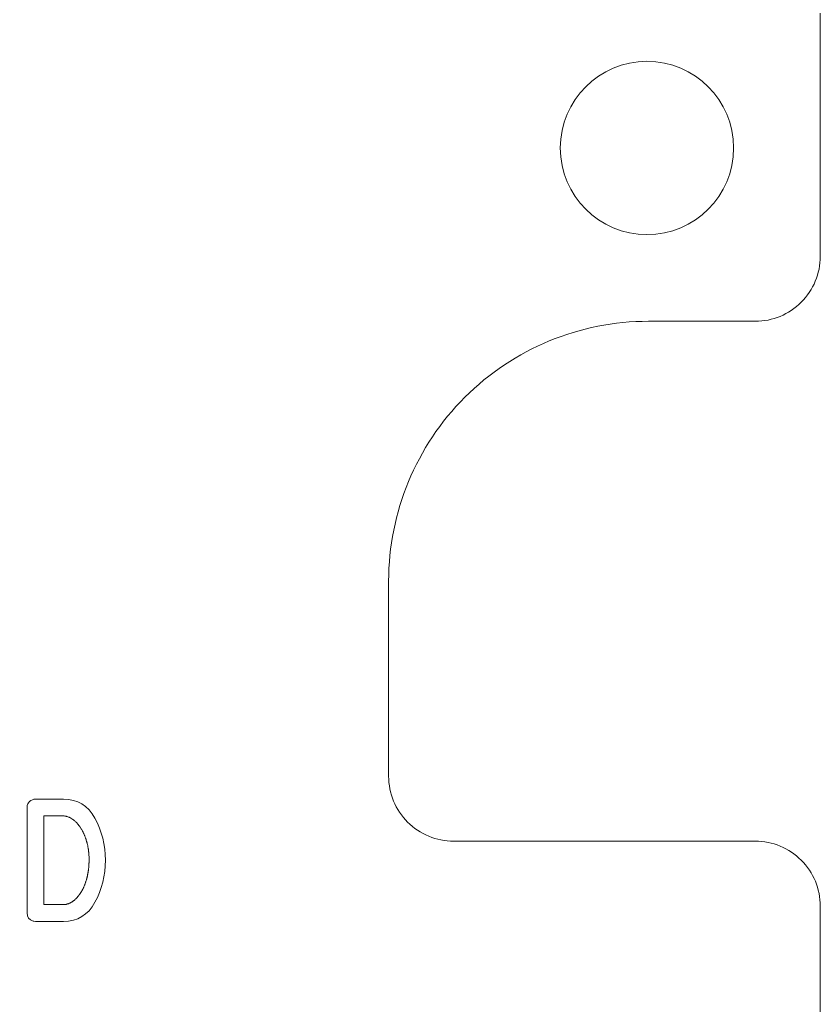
# Model space of a CAD drawing. Header units: millimetres. Extents: x -86 to 60, y -135 to 365.
# Drawn here: x 40.5 to 58.98, y 150.67 to 173.42 of the extents above; entities that cross this region are included whole.
import ezdxf

# ---------------------------------------------------------------- set-up
doc = ezdxf.new("R2010")
doc.units = ezdxf.units.MM
doc.header["$MEASUREMENT"] = 0
doc.layers.add('Cuts', color=7, linetype='Continuous', plot=False)
doc.layers.add('Engrave', color=7, linetype='Continuous')

msp = doc.modelspace()

# ---------------------------------------------------------------- linework, layer by layer
at = {"layer": 'Cuts', "color": 250, "lineweight": 9}
msp.add_ellipse((54.9748, 170.4568), major_axis=(0, 2), ratio=1, dxfattribs=at)
msp.add_open_spline([(57.4748, 154.4568), (57.8729, 154.4566), (58.2545, 154.2982), (58.5358, 154.0166), (58.5358, 154.0166), (58.8172, 153.7349), (58.975, 153.3549), (58.9748, 152.9568), (58.9748, 152.9568), (58.9748, 152.9568), (58.9748, 148.9068), (58.9748, 148.9068), (58.9748, 148.9068), (58.9745, 148.5088), (58.8162, 148.1271), (58.5345, 147.8458), (58.5345, 147.8458), (58.2528, 147.5645), (57.8729, 147.4066), (57.4748, 147.4068), (57.4748, 147.4068), (57.4748, 147.4068), (50.5123, 147.4068), (50.5123, 147.4068), (50.5123, 147.4068), (50.1147, 147.4071), (49.7333, 147.2494), (49.452, 146.9685), (49.452, 146.9685), (49.1707, 146.6875), (49.0125, 146.3044), (49.0123, 145.9068), (49.0123, 145.9068), (49.0123, 145.9068), (49.0123, 129.4193), (49.0123, 129.4193), (49.0123, 129.4193), (49.012, 129.0213), (48.8537, 128.6396), (48.572, 128.3583), (48.572, 128.3583), (48.2903, 128.077), (47.9104, 127.9191), (47.5123, 127.9193), (47.5123, 127.9193), (47.5123, 127.9193), (-74.0127, 127.9193), (-74.0127, 127.9193), (-74.0127, 127.9193), (-74.4108, 127.9196), (-74.7925, 128.078), (-75.0738, 128.3596), (-75.0738, 128.3596), (-75.3551, 128.6413), (-75.513, 129.0213), (-75.5127, 129.4193), (-75.5127, 129.4193), (-75.5127, 129.4193), (-75.5127, 160.4568), (-75.5127, 160.4568), (-75.5127, 160.4568), (-75.5117, 162.0471), (-76.1425, 163.5727), (-77.2663, 164.6979), (-77.2663, 164.6979), (-78.3901, 165.8231), (-79.9224, 166.4558), (-81.5127, 166.4568), (-81.5127, 166.4568), (-81.5127, 166.4568), (-83.9752, 166.4568), (-83.9752, 166.4568), (-83.9752, 166.4568), (-84.3733, 166.4571), (-84.755, 166.6155), (-85.0363, 166.8971), (-85.0363, 166.8971), (-85.3176, 167.1788), (-85.4755, 167.5588), (-85.4752, 167.9568), (-85.4752, 167.9568), (-85.4752, 167.9568), (-85.4752, 210.1068), (-85.4752, 210.1068), (-85.4752, 210.1068), (-85.475, 210.5049), (-85.3166, 210.8866), (-85.0349, 211.1679), (-85.0349, 211.1679), (-84.7533, 211.4492), (-84.3733, 211.6071), (-83.9752, 211.6068), (-83.9752, 211.6068), (-83.9752, 211.6068), (-81.5127, 211.6068), (-81.5127, 211.6068), (-81.5127, 211.6068), (-79.9224, 211.6058), (-78.3969, 212.2366), (-77.2716, 213.3604), (-77.2716, 213.3604), (-76.1464, 214.4842), (-75.5137, 216.0166), (-75.5127, 217.6068), (-75.5127, 217.6068), (-75.5127, 217.6068), (-75.5127, 248.6443), (-75.5127, 248.6443), (-75.5127, 248.6443), (-75.5125, 249.0424), (-75.3541, 249.4241), (-75.0724, 249.7054), (-75.0724, 249.7054), (-74.7908, 249.9867), (-74.4108, 250.1446), (-74.0127, 250.1443), (-74.0127, 250.1443), (-74.0127, 250.1443), (47.5123, 250.1443), (47.5123, 250.1443), (47.5123, 250.1443), (47.9104, 250.1441), (48.292, 249.9857), (48.5733, 249.7041), (48.5733, 249.7041), (48.8547, 249.4224), (49.0125, 249.0424), (49.0123, 248.6443), (49.0123, 248.6443), (49.0123, 248.6443), (49.0123, 217.6068), (49.0123, 217.6068), (49.0123, 217.6068), (49.0113, 216.0166), (49.6421, 214.491), (50.7659, 213.3658), (50.7659, 213.3658), (51.8897, 212.2406), (53.422, 211.6079), (55.0123, 211.6068), (55.0123, 211.6068), (55.0123, 211.6068), (57.4748, 211.6068), (57.4748, 211.6068), (57.4748, 211.6068), (57.8729, 211.6066), (58.2545, 211.4482), (58.5358, 211.1666), (58.5358, 211.1666), (58.8172, 210.8849), (58.975, 210.5049), (58.9748, 210.1068), (58.9748, 210.1068), (58.9748, 210.1068), (58.9748, 167.9568), (58.9748, 167.9568), (58.9748, 167.9568), (58.9745, 167.5588), (58.8162, 167.1771), (58.5345, 166.8958), (58.5345, 166.8958), (58.2528, 166.6145), (57.8729, 166.4566), (57.4748, 166.4568), (57.4748, 166.4568), (57.4748, 166.4568), (55.0123, 166.4568), (55.0123, 166.4568), (55.0123, 166.4568), (53.422, 166.4579), (51.8964, 165.8271), (50.7712, 164.7033), (50.7712, 164.7033), (49.646, 163.5795), (49.0133, 162.0471), (49.0123, 160.4568), (49.0123, 160.4568), (49.0123, 160.4568), (49.0123, 155.9568), (49.0123, 155.9568), (49.0123, 155.9568), (49.012, 155.5593), (49.1697, 155.1779), (49.4507, 154.8966), (49.4507, 154.8966), (49.7316, 154.6153), (50.1147, 154.4571), (50.5123, 154.4568), (50.5123, 154.4568), (50.5123, 154.4568), (57.4748, 154.4568), (57.4748, 154.4568)], degree=3, knots=[0, 0, 0, 0, 0.0204082, 0.0204082, 0.0204082, 0.0204082, 0.0408163, 0.0408163, 0.0408163, 0.0408163, 0.0612245, 0.0612245, 0.0612245, 0.0612245, 0.0816327, 0.0816327, 0.0816327, 0.0816327, 0.1020408, 0.1020408, 0.1020408, 0.1020408, 0.122449, 0.122449, 0.122449, 0.122449, 0.1428571, 0.1428571, 0.1428571, 0.1428571, 0.1632653, 0.1632653, 0.1632653, 0.1632653, 0.1836735, 0.1836735, 0.1836735, 0.1836735, 0.2040816, 0.2040816, 0.2040816, 0.2040816, 0.2244898, 0.2244898, 0.2244898, 0.2244898, 0.244898, 0.244898, 0.244898, 0.244898, 0.2653061, 0.2653061, 0.2653061, 0.2653061, 0.2857143, 0.2857143, 0.2857143, 0.2857143, 0.3061224, 0.3061224, 0.3061224, 0.3061224, 0.3265306, 0.3265306, 0.3265306, 0.3265306, 0.3469388, 0.3469388, 0.3469388, 0.3469388, 0.3673469, 0.3673469, 0.3673469, 0.3673469, 0.3877551, 0.3877551, 0.3877551, 0.3877551, 0.4081633, 0.4081633, 0.4081633, 0.4081633, 0.4285714, 0.4285714, 0.4285714, 0.4285714, 0.4489796, 0.4489796, 0.4489796, 0.4489796, 0.4693878, 0.4693878, 0.4693878, 0.4693878, 0.4897959, 0.4897959, 0.4897959, 0.4897959, 0.5102041, 0.5102041, 0.5102041, 0.5102041, 0.5306122, 0.5306122, 0.5306122, 0.5306122, 0.5510204, 0.5510204, 0.5510204, 0.5510204, 0.5714286, 0.5714286, 0.5714286, 0.5714286, 0.5918367, 0.5918367, 0.5918367, 0.5918367, 0.6122449, 0.6122449, 0.6122449, 0.6122449, 0.6326531, 0.6326531, 0.6326531, 0.6326531, 0.6530612, 0.6530612, 0.6530612, 0.6530612, 0.6734694, 0.6734694, 0.6734694, 0.6734694, 0.6938776, 0.6938776, 0.6938776, 0.6938776, 0.7142857, 0.7142857, 0.7142857, 0.7142857, 0.7346939, 0.7346939, 0.7346939, 0.7346939, 0.755102, 0.755102, 0.755102, 0.755102, 0.7755102, 0.7755102, 0.7755102, 0.7755102, 0.7959184, 0.7959184, 0.7959184, 0.7959184, 0.8163265, 0.8163265, 0.8163265, 0.8163265, 0.8367347, 0.8367347, 0.8367347, 0.8367347, 0.8571429, 0.8571429, 0.8571429, 0.8571429, 0.877551, 0.877551, 0.877551, 0.877551, 0.8979592, 0.8979592, 0.8979592, 0.8979592, 0.9183673, 0.9183673, 0.9183673, 0.9183673, 0.9387755, 0.9387755, 0.9387755, 0.9387755, 0.9591837, 0.9591837, 0.9591837, 0.9591837, 1, 1, 1, 1], dxfattribs=at)
at = {"layer": 'Engrave', "color": 240, "lineweight": 9}
for points, knots in [([(40.8596, 155.4262), (40.8596, 155.4262), (41.5087, 155.4262), (41.5087, 155.4262), (41.5087, 155.4262), (41.8313, 155.4262), (42.0726, 155.2794), (42.2335, 154.9855), (42.2335, 154.9855), (42.3944, 154.6915), (42.4748, 154.3679), (42.4748, 154.0151), (42.4748, 154.0151), (42.4748, 153.6623), (42.3939, 153.3392), (42.233, 153.0452), (42.233, 153.0452), (42.0717, 152.7512), (41.8304, 152.604), (41.5087, 152.604), (41.5087, 152.604), (41.5087, 152.604), (40.8596, 152.604), (40.8596, 152.604), (40.8596, 152.604), (40.8596, 152.604), (40.8624, 152.604), (40.8624, 152.604), (40.8624, 152.604), (40.8624, 152.604), (40.8596, 152.604), (40.8596, 152.604), (40.8596, 152.604), (40.8294, 152.6087), (40.813, 152.6115), (40.8102, 152.6125), (40.8102, 152.6125), (40.7147, 152.635), (40.6672, 152.6976), (40.6681, 152.7997), (40.6681, 152.7997), (40.6681, 152.7997), (40.6667, 152.7997), (40.6667, 152.7997), (40.6667, 152.7997), (40.6667, 152.7997), (40.6681, 155.2333), (40.6681, 155.2333), (40.6681, 155.2333), (40.6672, 155.2362), (40.6667, 155.2399), (40.6667, 155.2442), (40.6667, 155.2442), (40.6695, 155.295), (40.6893, 155.3378), (40.7264, 155.373), (40.7264, 155.373), (40.7641, 155.4083), (40.8088, 155.4262), (40.861, 155.4262), (40.861, 155.4262), (40.861, 155.4262), (40.8596, 155.4262), (40.8596, 155.4262)], [0, 0, 0, 0, 0.0588235, 0.0588235, 0.0588235, 0.0588235, 0.1176471, 0.1176471, 0.1176471, 0.1176471, 0.1764706, 0.1764706, 0.1764706, 0.1764706, 0.2352941, 0.2352941, 0.2352941, 0.2352941, 0.2941176, 0.2941176, 0.2941176, 0.2941176, 0.3529412, 0.3529412, 0.3529412, 0.3529412, 0.4117647, 0.4117647, 0.4117647, 0.4117647, 0.4705882, 0.4705882, 0.4705882, 0.4705882, 0.5294118, 0.5294118, 0.5294118, 0.5294118, 0.5882353, 0.5882353, 0.5882353, 0.5882353, 0.6470588, 0.6470588, 0.6470588, 0.6470588, 0.7058824, 0.7058824, 0.7058824, 0.7058824, 0.7647059, 0.7647059, 0.7647059, 0.7647059, 0.8235294, 0.8235294, 0.8235294, 0.8235294, 0.8823529, 0.8823529, 0.8823529, 0.8823529, 1, 1, 1, 1]), ([(41.5087, 152.9925), (41.5105, 152.9925), (41.5124, 152.9925), (41.5143, 152.9925), (41.5143, 152.9925), (41.5162, 152.9925), (41.5185, 152.9925), (41.5209, 152.9925), (41.5209, 152.9925), (41.5228, 152.9925), (41.5246, 152.993), (41.5261, 152.9935), (41.5261, 152.9935), (41.5275, 152.9939), (41.5294, 152.9939), (41.5322, 152.9939), (41.5322, 152.9939), (41.5341, 152.9939), (41.5359, 152.9944), (41.5383, 152.9949), (41.5383, 152.9949), (41.5406, 152.9953), (41.543, 152.9953), (41.5458, 152.9953), (41.5458, 152.9953), (41.5477, 152.9953), (41.5496, 152.9958), (41.5515, 152.9958), (41.5515, 152.9958), (41.5533, 152.9963), (41.5557, 152.9968), (41.5585, 152.9968), (41.5585, 152.9968), (41.5599, 152.9968), (41.5618, 152.9968), (41.5637, 152.9972), (41.5637, 152.9972), (41.5656, 152.9977), (41.5679, 152.9982), (41.5707, 152.9982), (41.5707, 152.9982), (41.5745, 153), (41.5783, 153.001), (41.5816, 153.001), (41.5816, 153.001), (41.5834, 153.001), (41.5853, 153.0015), (41.5872, 153.0029), (41.5872, 153.0029), (41.5891, 153.0043), (41.5914, 153.0057), (41.5943, 153.0062), (41.5943, 153.0062), (41.5961, 153.0062), (41.598, 153.0066), (41.6004, 153.0071), (41.6004, 153.0071), (41.6027, 153.0076), (41.6051, 153.008), (41.6079, 153.009), (41.6079, 153.009), (41.6098, 153.009), (41.6117, 153.0095), (41.6135, 153.0104), (41.6135, 153.0104), (41.6154, 153.0113), (41.6173, 153.0123), (41.6201, 153.0132), (41.6201, 153.0132), (41.6258, 153.0151), (41.63, 153.017), (41.6328, 153.0189), (41.6328, 153.0189), (41.6493, 153.0245), (41.654, 153.0259), (41.6465, 153.0245), (41.6465, 153.0245), (41.6484, 153.0245), (41.6502, 153.025), (41.6521, 153.0264), (41.6521, 153.0264), (41.654, 153.0278), (41.6564, 153.0287), (41.6587, 153.0297), (41.6587, 153.0297), (41.6672, 153.0353), (41.6709, 153.0377), (41.67, 153.0367), (41.67, 153.0367), (41.6789, 153.0414), (41.6836, 153.0438), (41.6836, 153.0438), (41.6836, 153.0438), (41.6855, 153.0447), (41.6874, 153.0457), (41.6893, 153.0471), (41.6893, 153.0471), (41.6912, 153.0485), (41.6935, 153.0499), (41.6963, 153.0518), (41.6963, 153.0518), (41.7043, 153.0574), (41.7086, 153.0603), (41.7086, 153.0603), (41.7086, 153.0603), (41.7104, 153.0612), (41.7123, 153.0621), (41.7147, 153.0635), (41.7147, 153.0635), (41.717, 153.065), (41.7194, 153.0664), (41.7222, 153.0683), (41.7222, 153.0683), (41.7241, 153.0692), (41.726, 153.0706), (41.7278, 153.0725), (41.7278, 153.0725), (41.7297, 153.0744), (41.7321, 153.0762), (41.7349, 153.0781), (41.7349, 153.0781), (41.7363, 153.0791), (41.7382, 153.08), (41.7401, 153.0814), (41.7401, 153.0814), (41.742, 153.0828), (41.7443, 153.0847), (41.7471, 153.0861), (41.7471, 153.0861), (41.749, 153.088), (41.7537, 153.0918), (41.7608, 153.0974), (41.7608, 153.0974), (41.7683, 153.1049), (41.7721, 153.1082), (41.7721, 153.1082), (41.7721, 153.1082), (41.7739, 153.1101), (41.7754, 153.112), (41.7772, 153.1139), (41.7772, 153.1139), (41.7791, 153.1158), (41.7815, 153.1181), (41.7843, 153.1209), (41.7843, 153.1209), (41.7862, 153.1228), (41.7881, 153.1242), (41.7899, 153.1261), (41.7899, 153.1261), (41.7918, 153.128), (41.7937, 153.1303), (41.7965, 153.1332), (41.7965, 153.1332), (41.7993, 153.135), (41.8036, 153.1388), (41.8092, 153.144), (41.8092, 153.144), (41.8111, 153.1459), (41.813, 153.1477), (41.8144, 153.1496), (41.8144, 153.1496), (41.8163, 153.1515), (41.8186, 153.1539), (41.8215, 153.1567), (41.8215, 153.1567), (41.8233, 153.1586), (41.8252, 153.1604), (41.8271, 153.1628), (41.8271, 153.1628), (41.829, 153.1651), (41.8313, 153.1675), (41.8337, 153.1703), (41.8337, 153.1703), (41.845, 153.1849), (41.8487, 153.1896), (41.845, 153.184), (41.845, 153.184), (41.8516, 153.1905), (41.8553, 153.1957), (41.8572, 153.1995), (41.8572, 153.1995), (41.8657, 153.2103), (41.8694, 153.2155), (41.8685, 153.2145), (41.8685, 153.2145), (41.8704, 153.2174), (41.8722, 153.2197), (41.8737, 153.2221), (41.8737, 153.2221), (41.8755, 153.2244), (41.8779, 153.2268), (41.8807, 153.2296), (41.8807, 153.2296), (41.8826, 153.2324), (41.884, 153.2352), (41.8854, 153.2381), (41.8854, 153.2381), (41.8868, 153.2409), (41.8892, 153.2432), (41.8915, 153.2461), (41.8915, 153.2461), (41.8925, 153.2489), (41.8944, 153.2517), (41.8967, 153.255), (41.8967, 153.255), (41.8991, 153.2583), (41.9009, 153.2611), (41.9028, 153.2639), (41.9028, 153.2639), (41.9085, 153.2715), (41.9118, 153.2771), (41.9136, 153.2809), (41.9136, 153.2809), (41.9155, 153.2832), (41.9174, 153.2865), (41.9188, 153.2898), (41.9188, 153.2898), (41.9202, 153.2926), (41.9221, 153.2959), (41.9249, 153.2987), (41.9249, 153.2987), (41.9268, 153.3011), (41.9282, 153.3044), (41.9296, 153.3077), (41.9296, 153.3077), (41.931, 153.3105), (41.9329, 153.3138), (41.9357, 153.3166), (41.9357, 153.3166), (41.9376, 153.3208), (41.9405, 153.327), (41.9442, 153.3345), (41.9442, 153.3345), (41.9461, 153.3373), (41.9475, 153.3401), (41.9489, 153.3439), (41.9489, 153.3439), (41.9503, 153.3476), (41.9522, 153.3514), (41.955, 153.3552), (41.955, 153.3552), (41.9569, 153.358), (41.9588, 153.3608), (41.9602, 153.3641), (41.9602, 153.3641), (41.9611, 153.3674), (41.9635, 153.3707), (41.9663, 153.3745), (41.9663, 153.3745), (41.9673, 153.3773), (41.9682, 153.3801), (41.9696, 153.3839), (41.9696, 153.3839), (41.971, 153.3876), (41.9724, 153.3914), (41.9743, 153.3952), (41.9743, 153.3952), (41.9771, 153.3994), (41.9804, 153.4064), (41.9842, 153.4159), (41.9842, 153.4159), (41.9931, 153.4384), (41.9964, 153.446), (41.9936, 153.4375), (41.9936, 153.4375), (41.9945, 153.4403), (41.996, 153.4441), (41.9974, 153.4478), (41.9974, 153.4478), (41.9988, 153.4521), (42.0002, 153.4563), (42.0021, 153.4596), (42.0021, 153.4596), (42.003, 153.4634), (42.004, 153.4671), (42.0054, 153.4709), (42.0054, 153.4709), (42.0068, 153.4746), (42.0087, 153.4784), (42.0101, 153.4831), (42.0101, 153.4831), (42.0129, 153.4916), (42.0152, 153.4986), (42.0171, 153.5052), (42.0171, 153.5052), (42.0181, 153.509), (42.019, 153.5127), (42.0204, 153.5165), (42.0204, 153.5165), (42.0218, 153.5198), (42.0237, 153.524), (42.0256, 153.5287), (42.0256, 153.5287), (42.0218, 153.5193), (42.0242, 153.5273), (42.0322, 153.5523), (42.0322, 153.5523), (42.0341, 153.5565), (42.0369, 153.5645), (42.0406, 153.5753), (42.0406, 153.5753), (42.0406, 153.5791), (42.0411, 153.5833), (42.0425, 153.5871), (42.0425, 153.5871), (42.0439, 153.5913), (42.0453, 153.5955), (42.0463, 153.6002), (42.0463, 153.6002), (42.0472, 153.604), (42.0482, 153.6078), (42.0491, 153.612), (42.0491, 153.612), (42.0496, 153.6162), (42.051, 153.6205), (42.0529, 153.6252), (42.0529, 153.6252), (42.0529, 153.628), (42.0538, 153.6313), (42.0552, 153.6355), (42.0552, 153.6355), (42.0566, 153.6397), (42.0576, 153.644), (42.0585, 153.6487), (42.0585, 153.6487), (42.0595, 153.6548), (42.0609, 153.6637), (42.0627, 153.6746), (42.0627, 153.6746), (42.0627, 153.6783), (42.0632, 153.6821), (42.0646, 153.6863), (42.0646, 153.6863), (42.066, 153.6905), (42.0675, 153.6948), (42.0679, 153.6995), (42.0679, 153.6995), (42.0679, 153.7032), (42.0684, 153.707), (42.0693, 153.7112), (42.0693, 153.7112), (42.0703, 153.7155), (42.0712, 153.7197), (42.0722, 153.7244), (42.0722, 153.7244), (42.0731, 153.731), (42.0745, 153.7395), (42.0764, 153.7508), (42.0764, 153.7508), (42.0764, 153.754), (42.0773, 153.7583), (42.0787, 153.763), (42.0787, 153.763), (42.0797, 153.7677), (42.0811, 153.7719), (42.082, 153.7766), (42.082, 153.7766), (42.082, 153.7832), (42.083, 153.7917), (42.0849, 153.803), (42.0849, 153.803), (42.0849, 153.8067), (42.0849, 153.8105), (42.0853, 153.8147), (42.0853, 153.8147), (42.0858, 153.819), (42.0867, 153.8237), (42.0877, 153.8288), (42.0877, 153.8288), (42.0891, 153.8401), (42.09, 153.8486), (42.09, 153.8552), (42.09, 153.8552), (42.091, 153.8618), (42.0914, 153.8702), (42.0914, 153.8815), (42.0914, 153.8815), (42.0924, 153.8881), (42.0929, 153.897), (42.0929, 153.9088), (42.0929, 153.9088), (42.0938, 153.9154), (42.0943, 153.9243), (42.0943, 153.9351), (42.0943, 153.9351), (42.0943, 153.9398), (42.0947, 153.9441), (42.0952, 153.9483), (42.0952, 153.9483), (42.0957, 153.9525), (42.0961, 153.9572), (42.0971, 153.9629), (42.0971, 153.9629), (42.0971, 153.9667), (42.0976, 153.9704), (42.098, 153.9746), (42.098, 153.9746), (42.098, 153.9784), (42.0985, 153.9836), (42.0985, 153.9888), (42.0985, 153.9888), (42.0985, 153.9925), (42.0985, 153.9968), (42.0985, 154.0015), (42.0985, 154.0015), (42.0985, 154.0057), (42.0985, 154.0104), (42.0985, 154.0151), (42.0985, 154.0151), (42.0985, 154.0198), (42.0985, 154.024), (42.0985, 154.0283), (42.0985, 154.0283), (42.0985, 154.0325), (42.0985, 154.0367), (42.0985, 154.0414), (42.0985, 154.0414), (42.0985, 154.0457), (42.098, 154.0504), (42.098, 154.0541), (42.098, 154.0541), (42.0976, 154.0584), (42.0971, 154.0635), (42.0971, 154.0687), (42.0971, 154.0687), (42.0971, 154.0725), (42.0971, 154.0767), (42.0971, 154.0814), (42.0971, 154.0814), (42.0971, 154.0857), (42.0971, 154.0904), (42.0971, 154.0951), (42.0971, 154.0951), (42.0971, 154.1007), (42.0961, 154.1096), (42.0943, 154.1228), (42.0943, 154.1228), (42.0943, 154.1336), (42.0938, 154.1421), (42.0929, 154.1473), (42.0929, 154.1473), (42.0929, 154.1539), (42.0919, 154.1633), (42.09, 154.1764), (42.09, 154.1764), (42.09, 154.1873), (42.0896, 154.1957), (42.0886, 154.2014), (42.0886, 154.2014), (42.0886, 154.2075), (42.0881, 154.2164), (42.0863, 154.2272), (42.0863, 154.2272), (42.0853, 154.231), (42.0844, 154.2352), (42.0839, 154.2399), (42.0839, 154.2399), (42.0834, 154.2442), (42.0834, 154.2489), (42.0834, 154.2536), (42.0834, 154.2536), (42.0816, 154.2644), (42.0797, 154.2733), (42.0778, 154.2799), (42.0778, 154.2799), (42.0769, 154.2832), (42.0759, 154.2874), (42.075, 154.2912), (42.075, 154.2912), (42.074, 154.2954), (42.0736, 154.2997), (42.0736, 154.3044), (42.0736, 154.3044), (42.0726, 154.311), (42.0712, 154.3194), (42.0693, 154.3307), (42.0693, 154.3307), (42.0684, 154.3373), (42.0675, 154.3458), (42.0656, 154.3571), (42.0656, 154.3571), (42.0618, 154.3679), (42.0595, 154.3763), (42.0585, 154.3815), (42.0585, 154.3815), (42.0566, 154.3928), (42.0552, 154.4003), (42.0543, 154.405), (42.0543, 154.405), (42.0524, 154.4088), (42.051, 154.4126), (42.05, 154.4168), (42.05, 154.4168), (42.0491, 154.421), (42.0486, 154.4253), (42.0477, 154.43), (42.0477, 154.43), (42.0468, 154.4337), (42.0453, 154.4375), (42.0435, 154.4417), (42.0435, 154.4417), (42.0416, 154.446), (42.0406, 154.4502), (42.0406, 154.4549), (42.0406, 154.4549), (42.0322, 154.4794), (42.0298, 154.4873), (42.0336, 154.4779), (42.0336, 154.4779), (42.0317, 154.4845), (42.0298, 154.4925), (42.027, 154.5015), (42.027, 154.5015), (42.0251, 154.5043), (42.0232, 154.5076), (42.0218, 154.5118), (42.0218, 154.5118), (42.0204, 154.516), (42.0195, 154.5198), (42.0185, 154.5236), (42.0185, 154.5236), (42.0176, 154.5264), (42.0148, 154.5344), (42.0101, 154.5471), (42.0101, 154.5471), (42.0068, 154.556), (42.004, 154.5635), (42.0021, 154.5692), (42.0021, 154.5692), (42.0002, 154.572), (41.9988, 154.5753), (41.9974, 154.5795), (41.9974, 154.5795), (41.996, 154.5838), (41.9945, 154.5875), (41.9936, 154.5913), (41.9936, 154.5913), (41.9917, 154.5937), (41.9898, 154.5969), (41.9884, 154.6007), (41.9884, 154.6007), (41.9865, 154.6045), (41.9851, 154.6082), (41.9842, 154.612), (41.9842, 154.612), (41.9804, 154.6209), (41.9771, 154.628), (41.9743, 154.6327), (41.9743, 154.6327), (41.9706, 154.6416), (41.9682, 154.6482), (41.9663, 154.652), (41.9663, 154.652), (41.9626, 154.6609), (41.9593, 154.668), (41.9564, 154.6722), (41.9564, 154.6722), (41.9546, 154.675), (41.9527, 154.6783), (41.9513, 154.6816), (41.9513, 154.6816), (41.9494, 154.6844), (41.948, 154.6877), (41.947, 154.6905), (41.947, 154.6905), (41.9414, 154.6995), (41.9376, 154.7061), (41.9357, 154.7098), (41.9357, 154.7098), (41.9278, 154.7225), (41.924, 154.7286), (41.9249, 154.7277), (41.9249, 154.7277), (41.9221, 154.7305), (41.9202, 154.7333), (41.9188, 154.7366), (41.9188, 154.7366), (41.9174, 154.7399), (41.9155, 154.7428), (41.9136, 154.7456), (41.9136, 154.7456), (41.9118, 154.7493), (41.9085, 154.7545), (41.9028, 154.762), (41.9028, 154.762), (41.9009, 154.7649), (41.8991, 154.7677), (41.8972, 154.77), (41.8972, 154.77), (41.8953, 154.7729), (41.8939, 154.7757), (41.8929, 154.7785), (41.8929, 154.7785), (41.8887, 154.787), (41.8807, 154.7973), (41.8699, 154.81), (41.8699, 154.81), (41.868, 154.8119), (41.8605, 154.8222), (41.8478, 154.8406), (41.8478, 154.8406), (41.8365, 154.8533), (41.8285, 154.8627), (41.8229, 154.8683), (41.8229, 154.8683), (41.8172, 154.8745), (41.8092, 154.8834), (41.7979, 154.8942), (41.7979, 154.8942), (41.7909, 154.9027), (41.7829, 154.9102), (41.7744, 154.9177), (41.7744, 154.9177), (41.7683, 154.9224), (41.7594, 154.929), (41.7485, 154.9384), (41.7485, 154.9384), (41.7391, 154.946), (41.7307, 154.9525), (41.7222, 154.9591), (41.7222, 154.9591), (41.701, 154.9728), (41.6926, 154.9789), (41.6963, 154.977), (41.6963, 154.977), (41.6775, 154.9878), (41.6695, 154.993), (41.6714, 154.9921), (41.6714, 154.9921), (41.6714, 154.9921), (41.6629, 154.9963), (41.6465, 155.0048), (41.6465, 155.0048), (41.6427, 155.0062), (41.6342, 155.0095), (41.6201, 155.0142), (41.6201, 155.0142), (41.6084, 155.0189), (41.5994, 155.0222), (41.5943, 155.024), (41.5943, 155.024), (41.5896, 155.0245), (41.5853, 155.0259), (41.5816, 155.0273), (41.5816, 155.0273), (41.5783, 155.0287), (41.5745, 155.0302), (41.5707, 155.032), (41.5707, 155.032), (41.5543, 155.0349), (41.5458, 155.0363), (41.5458, 155.0363), (41.5458, 155.0363), (41.5402, 155.0372), (41.5322, 155.0377), (41.5209, 155.0377), (41.5209, 155.0377), (41.5185, 155.0377), (41.5162, 155.0377), (41.5143, 155.0377), (41.5143, 155.0377), (41.5124, 155.0377), (41.5105, 155.0377), (41.5087, 155.0377), (41.5087, 155.0377), (41.5087, 155.0377), (41.0538, 155.0377), (41.0538, 155.0377), (41.0538, 155.0377), (41.0538, 155.0377), (41.0538, 152.9925), (41.0538, 152.9925), (41.0538, 152.9925), (41.0538, 152.9925), (41.0538, 152.9925), (41.0538, 152.9925), (41.0538, 152.9925), (41.0538, 152.9925), (41.5087, 152.9925), (41.5087, 152.9925)], [0, 0, 0, 0, 0.005848, 0.005848, 0.005848, 0.005848, 0.0116959, 0.0116959, 0.0116959, 0.0116959, 0.0175439, 0.0175439, 0.0175439, 0.0175439, 0.0233918, 0.0233918, 0.0233918, 0.0233918, 0.0292398, 0.0292398, 0.0292398, 0.0292398, 0.0350877, 0.0350877, 0.0350877, 0.0350877, 0.0409357, 0.0409357, 0.0409357, 0.0409357, 0.0467836, 0.0467836, 0.0467836, 0.0467836, 0.0526316, 0.0526316, 0.0526316, 0.0526316, 0.0584795, 0.0584795, 0.0584795, 0.0584795, 0.0643275, 0.0643275, 0.0643275, 0.0643275, 0.0701754, 0.0701754, 0.0701754, 0.0701754, 0.0760234, 0.0760234, 0.0760234, 0.0760234, 0.0818713, 0.0818713, 0.0818713, 0.0818713, 0.0877193, 0.0877193, 0.0877193, 0.0877193, 0.0935673, 0.0935673, 0.0935673, 0.0935673, 0.0994152, 0.0994152, 0.0994152, 0.0994152, 0.1052632, 0.1052632, 0.1052632, 0.1052632, 0.1111111, 0.1111111, 0.1111111, 0.1111111, 0.1169591, 0.1169591, 0.1169591, 0.1169591, 0.122807, 0.122807, 0.122807, 0.122807, 0.128655, 0.128655, 0.128655, 0.128655, 0.1345029, 0.1345029, 0.1345029, 0.1345029, 0.1403509, 0.1403509, 0.1403509, 0.1403509, 0.1461988, 0.1461988, 0.1461988, 0.1461988, 0.1520468, 0.1520468, 0.1520468, 0.1520468, 0.1578947, 0.1578947, 0.1578947, 0.1578947, 0.1637427, 0.1637427, 0.1637427, 0.1637427, 0.1695906, 0.1695906, 0.1695906, 0.1695906, 0.1754386, 0.1754386, 0.1754386, 0.1754386, 0.1812865, 0.1812865, 0.1812865, 0.1812865, 0.1871345, 0.1871345, 0.1871345, 0.1871345, 0.1929825, 0.1929825, 0.1929825, 0.1929825, 0.1988304, 0.1988304, 0.1988304, 0.1988304, 0.2046784, 0.2046784, 0.2046784, 0.2046784, 0.2105263, 0.2105263, 0.2105263, 0.2105263, 0.2163743, 0.2163743, 0.2163743, 0.2163743, 0.2222222, 0.2222222, 0.2222222, 0.2222222, 0.2280702, 0.2280702, 0.2280702, 0.2280702, 0.2339181, 0.2339181, 0.2339181, 0.2339181, 0.2397661, 0.2397661, 0.2397661, 0.2397661, 0.245614, 0.245614, 0.245614, 0.245614, 0.251462, 0.251462, 0.251462, 0.251462, 0.2573099, 0.2573099, 0.2573099, 0.2573099, 0.2631579, 0.2631579, 0.2631579, 0.2631579, 0.2690058, 0.2690058, 0.2690058, 0.2690058, 0.2748538, 0.2748538, 0.2748538, 0.2748538, 0.2807018, 0.2807018, 0.2807018, 0.2807018, 0.2865497, 0.2865497, 0.2865497, 0.2865497, 0.2923977, 0.2923977, 0.2923977, 0.2923977, 0.2982456, 0.2982456, 0.2982456, 0.2982456, 0.3040936, 0.3040936, 0.3040936, 0.3040936, 0.3099415, 0.3099415, 0.3099415, 0.3099415, 0.3157895, 0.3157895, 0.3157895, 0.3157895, 0.3216374, 0.3216374, 0.3216374, 0.3216374, 0.3274854, 0.3274854, 0.3274854, 0.3274854, 0.3333333, 0.3333333, 0.3333333, 0.3333333, 0.3391813, 0.3391813, 0.3391813, 0.3391813, 0.3450292, 0.3450292, 0.3450292, 0.3450292, 0.3508772, 0.3508772, 0.3508772, 0.3508772, 0.3567251, 0.3567251, 0.3567251, 0.3567251, 0.3625731, 0.3625731, 0.3625731, 0.3625731, 0.3684211, 0.3684211, 0.3684211, 0.3684211, 0.374269, 0.374269, 0.374269, 0.374269, 0.380117, 0.380117, 0.380117, 0.380117, 0.3859649, 0.3859649, 0.3859649, 0.3859649, 0.3918129, 0.3918129, 0.3918129, 0.3918129, 0.3976608, 0.3976608, 0.3976608, 0.3976608, 0.4035088, 0.4035088, 0.4035088, 0.4035088, 0.4093567, 0.4093567, 0.4093567, 0.4093567, 0.4152047, 0.4152047, 0.4152047, 0.4152047, 0.4210526, 0.4210526, 0.4210526, 0.4210526, 0.4269006, 0.4269006, 0.4269006, 0.4269006, 0.4327485, 0.4327485, 0.4327485, 0.4327485, 0.4385965, 0.4385965, 0.4385965, 0.4385965, 0.4444444, 0.4444444, 0.4444444, 0.4444444, 0.4502924, 0.4502924, 0.4502924, 0.4502924, 0.4561404, 0.4561404, 0.4561404, 0.4561404, 0.4619883, 0.4619883, 0.4619883, 0.4619883, 0.4678363, 0.4678363, 0.4678363, 0.4678363, 0.4736842, 0.4736842, 0.4736842, 0.4736842, 0.4795322, 0.4795322, 0.4795322, 0.4795322, 0.4853801, 0.4853801, 0.4853801, 0.4853801, 0.4912281, 0.4912281, 0.4912281, 0.4912281, 0.497076, 0.497076, 0.497076, 0.497076, 0.502924, 0.502924, 0.502924, 0.502924, 0.5087719, 0.5087719, 0.5087719, 0.5087719, 0.5146199, 0.5146199, 0.5146199, 0.5146199, 0.5204678, 0.5204678, 0.5204678, 0.5204678, 0.5263158, 0.5263158, 0.5263158, 0.5263158, 0.5321637, 0.5321637, 0.5321637, 0.5321637, 0.5380117, 0.5380117, 0.5380117, 0.5380117, 0.5438596, 0.5438596, 0.5438596, 0.5438596, 0.5497076, 0.5497076, 0.5497076, 0.5497076, 0.5555556, 0.5555556, 0.5555556, 0.5555556, 0.5614035, 0.5614035, 0.5614035, 0.5614035, 0.5672515, 0.5672515, 0.5672515, 0.5672515, 0.5730994, 0.5730994, 0.5730994, 0.5730994, 0.5789474, 0.5789474, 0.5789474, 0.5789474, 0.5847953, 0.5847953, 0.5847953, 0.5847953, 0.5906433, 0.5906433, 0.5906433, 0.5906433, 0.5964912, 0.5964912, 0.5964912, 0.5964912, 0.6023392, 0.6023392, 0.6023392, 0.6023392, 0.6081871, 0.6081871, 0.6081871, 0.6081871, 0.6140351, 0.6140351, 0.6140351, 0.6140351, 0.619883, 0.619883, 0.619883, 0.619883, 0.625731, 0.625731, 0.625731, 0.625731, 0.6315789, 0.6315789, 0.6315789, 0.6315789, 0.6374269, 0.6374269, 0.6374269, 0.6374269, 0.6432749, 0.6432749, 0.6432749, 0.6432749, 0.6491228, 0.6491228, 0.6491228, 0.6491228, 0.6549708, 0.6549708, 0.6549708, 0.6549708, 0.6608187, 0.6608187, 0.6608187, 0.6608187, 0.6666667, 0.6666667, 0.6666667, 0.6666667, 0.6725146, 0.6725146, 0.6725146, 0.6725146, 0.6783626, 0.6783626, 0.6783626, 0.6783626, 0.6842105, 0.6842105, 0.6842105, 0.6842105, 0.6900585, 0.6900585, 0.6900585, 0.6900585, 0.6959064, 0.6959064, 0.6959064, 0.6959064, 0.7017544, 0.7017544, 0.7017544, 0.7017544, 0.7076023, 0.7076023, 0.7076023, 0.7076023, 0.7134503, 0.7134503, 0.7134503, 0.7134503, 0.7192982, 0.7192982, 0.7192982, 0.7192982, 0.7251462, 0.7251462, 0.7251462, 0.7251462, 0.7309942, 0.7309942, 0.7309942, 0.7309942, 0.7368421, 0.7368421, 0.7368421, 0.7368421, 0.7426901, 0.7426901, 0.7426901, 0.7426901, 0.748538, 0.748538, 0.748538, 0.748538, 0.754386, 0.754386, 0.754386, 0.754386, 0.7602339, 0.7602339, 0.7602339, 0.7602339, 0.7660819, 0.7660819, 0.7660819, 0.7660819, 0.7719298, 0.7719298, 0.7719298, 0.7719298, 0.7777778, 0.7777778, 0.7777778, 0.7777778, 0.7836257, 0.7836257, 0.7836257, 0.7836257, 0.7894737, 0.7894737, 0.7894737, 0.7894737, 0.7953216, 0.7953216, 0.7953216, 0.7953216, 0.8011696, 0.8011696, 0.8011696, 0.8011696, 0.8070175, 0.8070175, 0.8070175, 0.8070175, 0.8128655, 0.8128655, 0.8128655, 0.8128655, 0.8187135, 0.8187135, 0.8187135, 0.8187135, 0.8245614, 0.8245614, 0.8245614, 0.8245614, 0.8304094, 0.8304094, 0.8304094, 0.8304094, 0.8362573, 0.8362573, 0.8362573, 0.8362573, 0.8421053, 0.8421053, 0.8421053, 0.8421053, 0.8479532, 0.8479532, 0.8479532, 0.8479532, 0.8538012, 0.8538012, 0.8538012, 0.8538012, 0.8596491, 0.8596491, 0.8596491, 0.8596491, 0.8654971, 0.8654971, 0.8654971, 0.8654971, 0.871345, 0.871345, 0.871345, 0.871345, 0.877193, 0.877193, 0.877193, 0.877193, 0.8830409, 0.8830409, 0.8830409, 0.8830409, 0.8888889, 0.8888889, 0.8888889, 0.8888889, 0.8947368, 0.8947368, 0.8947368, 0.8947368, 0.9005848, 0.9005848, 0.9005848, 0.9005848, 0.9064327, 0.9064327, 0.9064327, 0.9064327, 0.9122807, 0.9122807, 0.9122807, 0.9122807, 0.9181287, 0.9181287, 0.9181287, 0.9181287, 0.9239766, 0.9239766, 0.9239766, 0.9239766, 0.9298246, 0.9298246, 0.9298246, 0.9298246, 0.9356725, 0.9356725, 0.9356725, 0.9356725, 0.9415205, 0.9415205, 0.9415205, 0.9415205, 0.9473684, 0.9473684, 0.9473684, 0.9473684, 0.9532164, 0.9532164, 0.9532164, 0.9532164, 0.9590643, 0.9590643, 0.9590643, 0.9590643, 0.9649123, 0.9649123, 0.9649123, 0.9649123, 0.9707602, 0.9707602, 0.9707602, 0.9707602, 0.9766082, 0.9766082, 0.9766082, 0.9766082, 0.9824561, 0.9824561, 0.9824561, 0.9824561, 0.9883041, 0.9883041, 0.9883041, 0.9883041, 1, 1, 1, 1])]:
    msp.add_open_spline(points, degree=3, knots=knots, dxfattribs=at)

doc.saveas('drawing.dxf')
